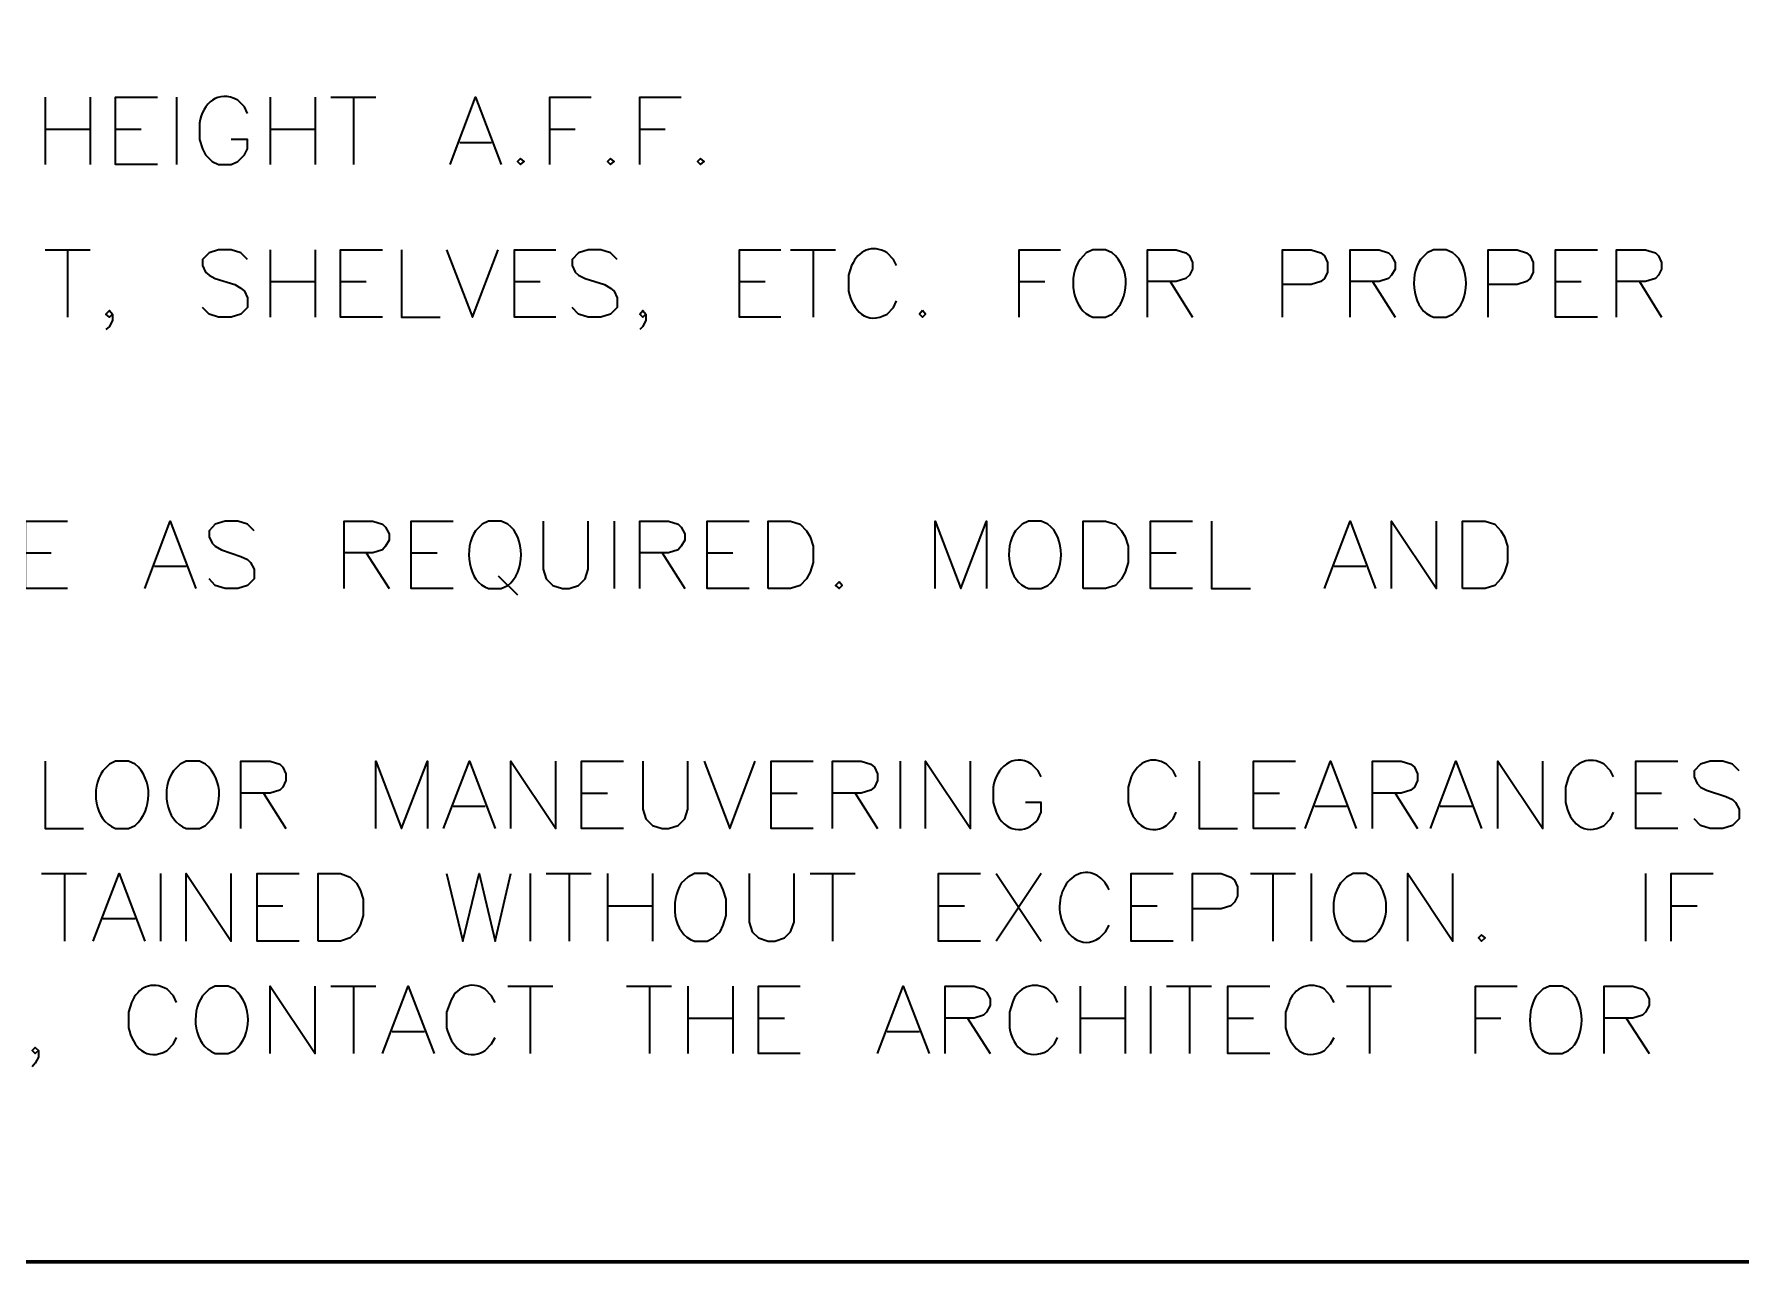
# Model space of a CAD drawing. Header units: inches. Extents: x 5 to 516, y -193 to 129.
# Drawn here: x 277.97 to 287.45, y 5.46 to 12.28 of the extents above; entities that cross this region are included whole.
import ezdxf

# ---------------------------------------------------------------- set-up
doc = ezdxf.new("R2010")
doc.units = ezdxf.units.IN
doc.header["$MEASUREMENT"] = 0
doc.layers.add('PDF2_Geometry', color=7, linetype='Continuous')

msp = doc.modelspace()

# ---------------------------------------------------------------- linework, layer by layer
at = {"layer": 'PDF2_Geometry', "lineweight": 60}
msp.add_lwpolyline([(288.1186821, 27.9634137), (161.118672, 27.9634137), (161.118672, 5.4634119), (296.1186828, 5.4634119)], dxfattribs=at)
at = {"layer": 'PDF2_Geometry', "lineweight": 35}
for points in [[(278.028685, 11.9300787), (278.028685, 11.5567454)], [(278.278685, 11.9300787), (278.278685, 11.5567454)], [(278.6520178, 11.5567453), (278.4186844, 11.5567453), (278.4186844, 11.9300787), (278.6520178, 11.9300787)], [(278.7586859, 11.9300787), (278.7586859, 11.5567454)], [(279.1520168, 11.840079), (279.1353501, 11.8767457), (279.0986835, 11.9134123)], [(279.2786851, 11.9300787), (279.2786851, 11.5567454)], [(279.5286851, 11.9300787), (279.5286851, 11.5567454)], [(279.6153517, 11.9300787), (279.8653517, 11.9300787)], [(279.7420183, 11.9300787), (279.7420183, 11.5567454)], [(280.2786852, 11.5567453), (280.4186852, 11.9300787), (280.5620185, 11.5567453)], [(280.8320181, 11.5567453), (280.8320181, 11.9300787), (281.0620181, 11.9300787)], [(281.3320181, 11.5567453), (281.3320181, 11.9300787), (281.5620181, 11.9300787)], [(278.8853501, 11.7867457), (278.8853501, 11.6967457), (278.9020168, 11.6434123), (278.9186834, 11.610079), (278.9553501, 11.5734123), (278.9920168, 11.5567457), (279.0620168, 11.5567457), (279.0986835, 11.5734123), (279.1353501, 11.610079), (279.1520168, 11.6434123), (279.1520168, 11.6967457), (279.0620168, 11.6967457)], [(278.028685, 11.7534125), (278.278685, 11.7534125)], [(278.4186844, 11.7534125), (278.5620178, 11.7534125)], [(279.2786851, 11.7534125), (279.5286851, 11.7534125)], [(280.332018, 11.6800787), (280.5086847, 11.6800787)], [(280.8320181, 11.7534125), (280.9720181, 11.7534125)], [(281.3320181, 11.7534125), (281.4720181, 11.7534125)], [(278.028685, 11.0834126), (278.278685, 11.0834126)], [(278.1520167, 11.0834126), (278.1520167, 10.7100792)], [(279.1520168, 11.0300788), (279.1153501, 11.0667455), (279.0620168, 11.0834122), (278.9920168, 11.0834122), (278.9386834, 11.0667455), (278.9020168, 11.0300788), (278.9020168, 10.9967455), (278.9186834, 10.9600788), (278.9386834, 10.9434122), (278.9720168, 10.9234122), (279.0820168, 10.8900788), (279.1153501, 10.8700788), (279.1353501, 10.8534122), (279.1520168, 10.8167455), (279.1520168, 10.7634122), (279.1153501, 10.7267455), (279.0620168, 10.7100788), (278.9920168, 10.7100788), (278.9386834, 10.7267455), (278.9020168, 10.7634122)], [(279.2786851, 11.0834126), (279.2786851, 10.7100792)], [(279.5286851, 11.0834126), (279.5286851, 10.7100792)], [(279.9020179, 10.7100791), (279.6686845, 10.7100791), (279.6686845, 11.0834125), (279.9020179, 11.0834125)], [(280.008686, 11.0834126), (280.008686, 10.7100792), (280.2220193, 10.7100792)], [(280.258686, 11.0834126), (280.4020193, 10.7100792), (280.5453527, 11.0834126)], [(280.8653509, 10.7100791), (280.6353509, 10.7100791), (280.6353509, 11.0834125), (280.8653509, 11.0834125)], [(281.2053515, 11.0300788), (281.1686848, 11.0667455), (281.1153515, 11.0834122), (281.0453515, 11.0834122), (280.9920182, 11.0667455), (280.9553515, 11.0300788), (280.9553515, 10.9967455), (280.9720182, 10.9600788), (280.9920182, 10.9434122), (281.0286848, 10.9234122), (281.1353515, 10.8900788), (281.1686848, 10.8700788), (281.1886848, 10.8534122), (281.2053515, 10.8167455), (281.2053515, 10.7634122), (281.1686848, 10.7267455), (281.1153515, 10.7100788), (281.0453515, 10.7100788), (280.9920182, 10.7267455), (280.9553515, 10.7634122)], [(282.115351, 10.7100791), (281.885351, 10.7100791), (281.885351, 11.0834125), (282.115351, 11.0834125)], [(282.1686847, 11.0834126), (282.4186847, 11.0834126)], [(282.2953513, 11.0834126), (282.2953513, 10.7100792)], [(282.7586862, 10.9967452), (282.7420195, 11.0300785), (282.7053529, 11.0667452)], [(283.4386857, 10.7100791), (283.4386857, 11.0834125), (283.6686857, 11.0834125)], [(283.9553527, 11.0667459), (283.918686, 11.0834126), (283.848686, 11.0834126), (283.8120193, 11.0667459), (283.778686, 11.0300792)], [(284.152018, 10.7100791), (284.152018, 11.0834125), (284.3120181, 11.0834125), (284.3653514, 11.0667458), (284.3853514, 11.0500792), (284.4020181, 11.0134125), (284.4020181, 10.9767458), (284.3853514, 10.9434125), (284.3653514, 10.9234125), (284.3120181, 10.9067458), (284.152018, 10.9067458)], [(284.9020181, 10.7100791), (284.9020181, 11.0834125), (285.0620181, 11.0834125), (285.1153515, 11.0667458), (285.1353515, 11.0500792), (285.1520181, 11.0134125), (285.1520181, 10.9600791), (285.1353515, 10.9234125), (285.1153515, 10.9067458), (285.0620181, 10.8900791), (284.9020181, 10.8900791)], [(285.2786856, 10.7100791), (285.2786856, 11.0834125), (285.4386856, 11.0834125), (285.4920189, 11.0667458), (285.5086856, 11.0500792), (285.5286856, 11.0134125), (285.5286856, 10.9767458), (285.5086856, 10.9434125), (285.4920189, 10.9234125), (285.4386856, 10.9067458), (285.2786856, 10.9067458)], [(285.8486854, 11.0667459), (285.8120188, 11.0834126), (285.7420188, 11.0834126), (285.7053521, 11.0667459), (285.6686854, 11.0300792)], [(286.0453516, 10.7100791), (286.0453516, 11.0834125), (286.2053516, 11.0834125), (286.258685, 11.0667458), (286.278685, 11.0500792), (286.2953517, 11.0134125), (286.2953517, 10.9600791), (286.278685, 10.9234125), (286.258685, 10.9067458), (286.2053516, 10.8900791), (286.0453516, 10.8900791)], [(286.6520184, 10.7100791), (286.4186851, 10.7100791), (286.4186851, 11.0834125), (286.6520184, 11.0834125)], [(286.7586857, 10.7100791), (286.7586857, 11.0834125), (286.9186857, 11.0834125), (286.9753524, 11.0667458), (286.992019, 11.0500792), (287.0086857, 11.0134125), (287.0086857, 10.9767458), (286.992019, 10.9434125), (286.9753524, 10.9234125), (286.9186857, 10.9067458), (286.7586857, 10.9067458)], [(279.2786851, 10.9067454), (279.5286851, 10.9067454)], [(279.6686845, 10.9067454), (279.8120179, 10.9067454)], [(280.6353509, 10.9067454), (280.7786843, 10.9067454)], [(281.885351, 10.9067454), (282.0286844, 10.9067454)], [(282.5086862, 10.9967452), (282.4920195, 10.9434118), (282.4920195, 10.8534118)], [(283.4386857, 10.9067454), (283.5820191, 10.9067454)], [(284.2786855, 10.9067454), (284.4020188, 10.7100787)], [(285.4020181, 10.9067454), (285.5286848, 10.7100787)], [(286.4186851, 10.9067454), (286.5620184, 10.9067454)], [(286.8853523, 10.9067454), (287.0086856, 10.7100787)], [(278.4020167, 10.7267451), (278.3853501, 10.7100784), (278.3653501, 10.7267451), (278.3853501, 10.7467451), (278.4020167, 10.7267451), (278.4020167, 10.6934118), (278.3853501, 10.6567451), (278.3653501, 10.6400784)], [(281.3653518, 10.7267451), (281.3486851, 10.7100784), (281.3320185, 10.7267451), (281.3486851, 10.7467451), (281.3653518, 10.7267451), (281.3653518, 10.6934118), (281.3486851, 10.6567451), (281.3320185, 10.6400784)], [(282.7053529, 10.7267451), (282.7420195, 10.7634118), (282.7586862, 10.8000785)], [(283.848686, 10.7100792), (283.918686, 10.7100792), (283.9553527, 10.7267459)], [(285.7420188, 10.7100792), (285.8120188, 10.7100792), (285.8486854, 10.7267459)], [(278.1520177, 9.2034118), (277.9186844, 9.2034118), (277.9186844, 9.5767451), (278.1520177, 9.5767451)], [(278.5820179, 9.2034118), (278.7220179, 9.5767451), (278.8653513, 9.2034118)], [(279.1886854, 9.5234123), (279.1520187, 9.560079), (279.0986854, 9.5767457), (279.0286854, 9.5767457), (278.9720187, 9.560079), (278.9386853, 9.5234123), (278.9386853, 9.490079), (278.955352, 9.4534123), (278.9720187, 9.4367457), (279.0086854, 9.4167457), (279.115352, 9.380079), (279.1520187, 9.3634123), (279.1686854, 9.3467456), (279.1886854, 9.310079), (279.1886854, 9.2567456), (279.1520187, 9.220079), (279.0986854, 9.2034123), (279.0286854, 9.2034123), (278.9720187, 9.220079), (278.9386853, 9.2567456)], [(279.6886854, 9.2034118), (279.6886854, 9.5767451), (279.8486854, 9.5767451), (279.9020188, 9.5600785), (279.9186854, 9.5434118), (279.9386854, 9.5067451), (279.9386854, 9.4700784), (279.9186854, 9.4367451), (279.9020188, 9.4167451), (279.8486854, 9.4000784), (279.6886854, 9.4000784)], [(280.2953505, 9.2034118), (280.0620171, 9.2034118), (280.0620171, 9.5767451), (280.2953505, 9.5767451)], [(280.598685, 9.5600785), (280.5620183, 9.5767452), (280.4920183, 9.5767452), (280.4553517, 9.5600785), (280.418685, 9.5234119)], [(280.7953512, 9.5767452), (280.7953512, 9.3100785), (280.8120179, 9.2567452), (280.8486846, 9.2200785), (280.9020179, 9.2034118), (280.9386846, 9.2034118), (280.9920179, 9.2200785), (281.0286846, 9.2567452), (281.0453512, 9.3100785), (281.0453512, 9.5767452)], [(281.1886855, 9.5767452), (281.1886855, 9.2034118)], [(281.3320181, 9.2034118), (281.3320181, 9.5767451), (281.4920181, 9.5767451), (281.5453515, 9.5600785), (281.5620181, 9.5434118), (281.5820181, 9.5067451), (281.5820181, 9.4700784), (281.5620181, 9.4367451), (281.5453515, 9.4167451), (281.4920181, 9.4000784), (281.3320181, 9.4000784)], [(281.9386849, 9.2034118), (281.7053516, 9.2034118), (281.7053516, 9.5767451), (281.9386849, 9.5767451)], [(282.9720176, 9.2034118), (282.9720176, 9.5767451), (283.115351, 9.2034118), (283.2586843, 9.5767451), (283.2586843, 9.2034118)], [(283.5986852, 9.5600785), (283.5620186, 9.5767452), (283.4920186, 9.5767452), (283.4553519, 9.5600785), (283.4186852, 9.5234119)], [(284.4020182, 9.2034118), (284.1686849, 9.2034118), (284.1686849, 9.5767451), (284.4020182, 9.5767451)], [(284.5086855, 9.5767452), (284.5086855, 9.2034118), (284.7253522, 9.2034118)], [(285.1353521, 9.2034118), (285.2786855, 9.5767451), (285.4186855, 9.2034118)], [(285.5086856, 9.2034118), (285.5086856, 9.5767451), (285.7586856, 9.2034118), (285.7586856, 9.5767451)], [(277.9186844, 9.4000789), (278.0620177, 9.4000789)], [(279.8120171, 9.4000789), (279.9386838, 9.2034122)], [(280.0620171, 9.4000789), (280.2053505, 9.4000789)], [(281.4553515, 9.4000789), (281.5820182, 9.2034122)], [(281.7053516, 9.4000789), (281.8486849, 9.4000789)], [(284.1686849, 9.4000789), (284.3120182, 9.4000789)], [(278.6353508, 9.3267452), (278.8120175, 9.3267452)], [(285.188685, 9.3267452), (285.3653517, 9.3267452)], [(280.4920183, 9.2034118), (280.5620183, 9.2034118), (280.598685, 9.2200785)], [(280.5453512, 9.2734123), (280.6520179, 9.1667456)], [(283.4920186, 9.2034118), (283.5620186, 9.2034118), (283.5986852, 9.2200785)], [(278.028685, 8.2434118), (278.028685, 7.8700784), (278.2420184, 7.8700784)], [(278.5286844, 8.2267451), (278.4920178, 8.2434118), (278.4186844, 8.2434118), (278.3853511, 8.2267451), (278.3486844, 8.1900784)], [(278.9186837, 8.2267451), (278.8853504, 8.2434118), (278.812017, 8.2434118), (278.7786837, 8.2267451), (278.742017, 8.1900784)], [(279.1153516, 7.8700783), (279.1153516, 8.2434117), (279.278685, 8.2434117), (279.3320183, 8.226745), (279.348685, 8.2100783), (279.3653516, 8.1734117), (279.3653516, 8.136745), (279.348685, 8.1000783), (279.3320183, 8.0834117), (279.278685, 8.066745), (279.1153516, 8.066745)], [(279.8653517, 7.8700783), (279.8653517, 8.2434117), (280.008685, 7.8700783), (280.1520184, 8.2434117), (280.1520184, 7.8700783)], [(280.2420183, 7.8700783), (280.3853517, 8.2434117), (280.528685, 7.8700783)], [(280.6153517, 7.8700783), (280.6153517, 8.2434117), (280.8653518, 7.8700783), (280.8653518, 8.2434117)], [(281.2420194, 7.8700783), (281.0086861, 7.8700783), (281.0086861, 8.2434117), (281.2420194, 8.2434117)], [(281.3486858, 8.2434118), (281.3486858, 7.9767451), (281.3653525, 7.9234117), (281.4020191, 7.8867451), (281.4553525, 7.8700784), (281.4920192, 7.8700784), (281.5453525, 7.8867451), (281.5820192, 7.9234117), (281.5986858, 7.9767451), (281.5986858, 8.2434118)], [(281.6886856, 8.2434118), (281.8320189, 7.8700784), (281.9720189, 8.2434118)], [(282.2953507, 7.8700783), (282.0620173, 7.8700783), (282.0620173, 8.2434117), (282.2953507, 8.2434117)], [(282.4020171, 7.8700783), (282.4020171, 8.2434117), (282.5620171, 8.2434117), (282.6153504, 8.226745), (282.6353504, 8.2100783), (282.6520171, 8.1734117), (282.6520171, 8.136745), (282.6353504, 8.1000783), (282.6153504, 8.0834117), (282.5620171, 8.066745), (282.4020171, 8.066745)], [(282.7786854, 8.2434118), (282.7786854, 7.8700784)], [(282.9186848, 7.8700783), (282.9186848, 8.2434117), (283.1686848, 7.8700783), (283.1686848, 8.2434117)], [(283.5620174, 8.1567452), (283.5453508, 8.1900785), (283.5086841, 8.2267452)], [(284.0620183, 8.1567452), (284.0453516, 8.1000785), (284.0453516, 8.0134119)], [(284.3120183, 8.1567452), (284.2953517, 8.1900785), (284.258685, 8.2267452)], [(284.4386849, 8.2434118), (284.4386849, 7.8700784), (284.6520183, 7.8700784)], [(284.975352, 7.8700783), (284.7420187, 7.8700783), (284.7420187, 8.2434117), (284.975352, 8.2434117)], [(285.0286856, 7.8700783), (285.1686856, 8.2434117), (285.3120189, 7.8700783)], [(285.4020181, 7.8700783), (285.4020181, 8.2434117), (285.5620182, 8.2434117), (285.6153515, 8.226745), (285.6353515, 8.2100783), (285.6520182, 8.1734117), (285.6520182, 8.136745), (285.6353515, 8.1000783), (285.6153515, 8.0834117), (285.5620182, 8.066745), (285.4020181, 8.066745)], [(285.7253519, 7.8700783), (285.8653519, 8.2434117), (286.0086853, 7.8700783)], [(286.0986853, 7.8700783), (286.0986853, 8.2434117), (286.3486854, 7.8700783), (286.3486854, 8.2434117)], [(286.4920188, 8.1567452), (286.4753521, 8.1000785), (286.4753521, 8.0134119)], [(286.7420188, 8.1567452), (286.7253522, 8.1900785), (286.6886855, 8.2267452)], [(287.0986856, 7.8700783), (286.8653522, 7.8700783), (286.8653522, 8.2434117), (287.0986856, 8.2434117)], [(287.4386852, 8.1900789), (287.4020185, 8.2267456), (287.3486852, 8.2434122), (287.2786852, 8.2434122), (287.2253518, 8.2267456), (287.1886852, 8.1900789), (287.1886852, 8.1567456), (287.2053518, 8.1200789), (287.2253518, 8.1000789), (287.2586852, 8.0834122), (287.3653518, 8.0467455), (287.4020185, 8.0300789), (287.4186852, 8.0134122), (287.4386852, 7.9767455), (287.4386852, 7.9234122), (287.4020185, 7.8867455), (287.3486852, 7.8700789), (287.2786852, 7.8700789), (287.2253518, 7.8867455), (287.1886852, 7.9234122)], [(279.2420182, 8.0667455), (279.3653516, 7.8700788)], [(281.0086861, 8.0667455), (281.1520194, 8.0667455)], [(282.0620173, 8.0667455), (282.2053506, 8.0667455)], [(282.5286854, 8.0667455), (282.6520187, 7.8700788)], [(283.2953507, 8.1000785), (283.2953507, 8.0134119), (283.3120174, 7.9600785)], [(284.7420187, 8.0667455), (284.885352, 8.0667455)], [(285.5286856, 8.0667455), (285.6520189, 7.8700788)], [(286.8653522, 8.0667455), (287.0086856, 8.0667455)], [(280.2953512, 7.9934117), (280.4720179, 7.9934117)], [(283.5453508, 7.9234119), (283.5620174, 7.9600785), (283.5620174, 8.0134119), (283.4753508, 8.0134119)], [(285.0820184, 7.9934117), (285.2586851, 7.9934117)], [(285.7786856, 7.9934117), (285.9553523, 7.9934117)], [(278.4186844, 7.8700784), (278.4920178, 7.8700784), (278.5286844, 7.8867451)], [(278.812017, 7.8700784), (278.8853504, 7.8700784), (278.9186837, 7.8867451)], [(284.258685, 7.8867452), (284.2953517, 7.9234119), (284.3120183, 7.9600785)], [(286.6886855, 7.8867452), (286.7253522, 7.9234119), (286.7420188, 7.9600785)], [(278.0086858, 7.6200783), (278.2586858, 7.6200783)], [(278.1353507, 7.6200783), (278.1353507, 7.2434116)], [(278.295351, 7.2434117), (278.4386844, 7.6200784), (278.5820177, 7.2434117)], [(278.6686844, 7.6200783), (278.6686844, 7.2434116)], [(278.812017, 7.2434117), (278.812017, 7.6200784), (279.0620171, 7.2434117), (279.0620171, 7.6200784)], [(279.4386847, 7.2434117), (279.2053514, 7.2434117), (279.2053514, 7.6200784), (279.4386847, 7.6200784)], [(280.258686, 7.6200783), (280.348686, 7.2434116), (280.438686, 7.6200783), (280.528686, 7.2434116), (280.6153527, 7.6200783)], [(280.7220175, 7.6200783), (280.7220175, 7.2434116)], [(280.8120172, 7.6200783), (281.0620172, 7.6200783)], [(280.9386855, 7.6200783), (280.9386855, 7.2434116)], [(281.152017, 7.6200783), (281.152017, 7.2434116)], [(281.402017, 7.6200783), (281.402017, 7.2434116)], [(281.635351, 7.2434116), (281.705351, 7.2434116), (281.7420177, 7.2634116), (281.7786844, 7.2967449), (281.795351, 7.3334116), (281.8120177, 7.3867449), (281.8120177, 7.476745), (281.795351, 7.5300783), (281.7786844, 7.566745), (281.7420177, 7.6000783), (281.705351, 7.6200783), (281.635351, 7.6200783), (281.5986843, 7.6000783), (281.5620177, 7.566745)], [(281.9386856, 7.6200783), (281.9386856, 7.3500783), (281.9553523, 7.2967449), (281.9920189, 7.2634116), (282.0453523, 7.2434116), (282.0820189, 7.2434116), (282.1353523, 7.2634116), (282.1686856, 7.2967449), (282.1886856, 7.3500783), (282.1886856, 7.6200783)], [(282.2786853, 7.6200783), (282.5286854, 7.6200783)], [(282.4020171, 7.6200783), (282.4020171, 7.2434116)], [(283.2253519, 7.2434117), (282.9920185, 7.2434117), (282.9920185, 7.6200784), (283.2253519, 7.6200784)], [(283.3120174, 7.6200783), (283.5620174, 7.2434116)], [(283.5620174, 7.6200783), (283.3120174, 7.2434116)], [(284.2953517, 7.2434117), (284.0620183, 7.2434117), (284.0620183, 7.6200784), (284.2953517, 7.6200784)], [(284.4020181, 7.2434117), (284.4020181, 7.6200784), (284.5620181, 7.6200784), (284.6153514, 7.6000784), (284.6353514, 7.5834117), (284.6520181, 7.546745), (284.6520181, 7.4934117), (284.6353514, 7.4600784), (284.6153514, 7.4400784), (284.5620181, 7.4234117), (284.4020181, 7.4234117)], [(284.7253518, 7.6200783), (284.9753519, 7.6200783)], [(284.8486852, 7.6200783), (284.8486852, 7.2434116)], [(285.0620184, 7.6200783), (285.0620184, 7.2434116)], [(285.4020182, 7.6000783), (285.3653516, 7.6200783), (285.2953516, 7.6200783), (285.2586849, 7.6000783), (285.2253516, 7.566745)], [(285.5986853, 7.2434117), (285.5986853, 7.6200784), (285.8486853, 7.2434117), (285.8486853, 7.6200784)], [(286.9186851, 7.6200783), (286.9186851, 7.2434116)], [(287.0620186, 7.2434117), (287.0620186, 7.6200784), (287.2953519, 7.6200784)], [(279.2053514, 7.4400788), (279.3486847, 7.4400788)], [(281.152017, 7.4400788), (281.402017, 7.4400788)], [(282.9920185, 7.4400788), (283.1353519, 7.4400788)], [(284.0620183, 7.4400788), (284.2053517, 7.4400788)], [(287.0620186, 7.4400788), (287.2053519, 7.4400788)], [(278.3486856, 7.3700783), (278.5286856, 7.3700783)], [(283.8853516, 7.2634119), (283.9186849, 7.2967452), (283.9386849, 7.3334119)], [(285.2953516, 7.2434116), (285.3653516, 7.2434116), (285.4020182, 7.2634116)], [(278.7586859, 6.9034119), (278.7420192, 6.9400786), (278.7053525, 6.9767453)], [(279.0820173, 6.976745), (279.0453507, 6.9934117), (278.9720173, 6.9934117), (278.938684, 6.976745), (278.9020173, 6.9400783)], [(279.2786851, 6.6200782), (279.2786851, 6.9934116), (279.5286851, 6.6200782), (279.5286851, 6.9934116)], [(279.6153517, 6.9934117), (279.8653517, 6.9934117)], [(279.7420183, 6.9934117), (279.7420183, 6.6200783)], [(279.9020169, 6.6200782), (280.0453502, 6.9934116), (280.1886835, 6.6200782)], [(280.5286852, 6.9034119), (280.5086852, 6.9400786), (280.4720185, 6.9767453)], [(280.5986858, 6.9934117), (280.8486858, 6.9934117)], [(280.7220175, 6.9934117), (280.7220175, 6.6200783)], [(281.2586861, 6.9934117), (281.5086861, 6.9934117)], [(281.385351, 6.9934117), (281.385351, 6.6200783)], [(281.5986858, 6.9934117), (281.5986858, 6.6200783)], [(281.8486859, 6.9934117), (281.8486859, 6.6200783)], [(282.2220185, 6.6200782), (281.9920185, 6.6200782), (281.9920185, 6.9934116), (282.2220185, 6.9934116)], [(282.6520171, 6.6200782), (282.7953504, 6.9934116), (282.9386838, 6.6200782)], [(283.0286854, 6.6200782), (283.0286854, 6.9934116), (283.1886854, 6.9934116), (283.2420188, 6.9767449), (283.2586854, 6.9600782), (283.2786854, 6.9234116), (283.2786854, 6.8867449), (283.2586854, 6.8500782), (283.2420188, 6.8334116), (283.1886854, 6.8167449), (283.0286854, 6.8167449)], [(283.7786855, 6.9934117), (283.7786855, 6.6200783)], [(284.0286855, 6.9934117), (284.0286855, 6.6200783)], [(284.1686849, 6.9934117), (284.1686849, 6.6200783)], [(284.2586855, 6.9934117), (284.5086855, 6.9934117)], [(284.3853521, 6.9934117), (284.3853521, 6.6200783)], [(284.8320186, 6.6200782), (284.5986852, 6.6200782), (284.5986852, 6.9934116), (284.8320186, 6.9934116)], [(285.2586855, 6.9934117), (285.5086856, 6.9934117)], [(285.3853522, 6.9934117), (285.3853522, 6.6200783)], [(285.9753519, 6.6200782), (285.9753519, 6.9934116), (286.205352, 6.9934116)], [(286.4920189, 6.976745), (286.4553522, 6.9934117), (286.3853522, 6.9934117), (286.3486856, 6.976745), (286.3120189, 6.9400783)], [(286.6886851, 6.6200782), (286.6886851, 6.9934116), (286.8486851, 6.9934116), (286.9020185, 6.9767449), (286.9186851, 6.9600782), (286.9386851, 6.9234116), (286.9386851, 6.8867449), (286.9186851, 6.8500782), (286.9020185, 6.8334116), (286.8486851, 6.8167449), (286.6886851, 6.8167449)], [(278.5086859, 6.9034119), (278.4920192, 6.8500786), (278.4920192, 6.7634119)], [(280.2786852, 6.9034119), (280.2586852, 6.8500786), (280.2586852, 6.7634119)], [(279.9553514, 6.7434116), (280.1353514, 6.7434116)], [(281.5986858, 6.8167454), (281.8486859, 6.8167454)], [(281.9920185, 6.8167454), (282.1353518, 6.8167454)], [(282.7053516, 6.7434116), (282.8853517, 6.7434116)], [(283.1520171, 6.8167454), (283.2786838, 6.6200787)], [(283.7786855, 6.8167454), (284.0286855, 6.8167454)], [(284.5986852, 6.8167454), (284.7420186, 6.8167454)], [(285.9753519, 6.8167454), (286.1153519, 6.8167454)], [(286.8120185, 6.8167454), (286.9386852, 6.6200787)], [(277.9920181, 6.6367451), (277.9720181, 6.6200784), (277.9553515, 6.6367451), (277.9720181, 6.6534117), (277.9920181, 6.6367451), (277.9920181, 6.6000784), (277.9720181, 6.5667451), (277.9553515, 6.546745)], [(278.7053525, 6.6367452), (278.7420192, 6.6734119), (278.7586859, 6.7100786)], [(280.4720185, 6.6367452), (280.5086852, 6.6734119), (280.5286852, 6.7100786)], [(283.5986838, 6.6367452), (283.6353505, 6.6734119), (283.6520172, 6.7100786)], [(285.1353517, 6.6367452), (285.168685, 6.6734119), (285.188685, 6.7100786)], [(278.9720173, 6.6200783), (279.0453507, 6.6200783), (279.0820173, 6.636745)], [(286.3853522, 6.6200783), (286.4553522, 6.6200783), (286.4920189, 6.636745)]]:
    msp.add_lwpolyline(points, dxfattribs=at)
for points in [[(280.6686846, 11.590079), (280.6520179, 11.5734123), (280.6686846, 11.5567457), (280.6886846, 11.5734123)], [(281.1686846, 11.590079), (281.152018, 11.5734123), (281.1686846, 11.5567457), (281.1886846, 11.5734123)], [(281.6686847, 11.590079), (281.652018, 11.5734123), (281.6686847, 11.5567457), (281.6886847, 11.5734123)], [(282.9020171, 10.7467451), (282.8853504, 10.7267451), (282.9020171, 10.7100785), (282.9186838, 10.7267451)], [(282.0453513, 9.2034118), (282.0453513, 9.5767451), (282.1686847, 9.5767451), (282.222018, 9.5600785), (282.2586847, 9.5234118), (282.2786847, 9.4900784), (282.2953513, 9.4367451), (282.2953513, 9.3467451), (282.2786847, 9.2934118), (282.2586847, 9.2567451), (282.222018, 9.2200784), (282.1686847, 9.2034118)], [(283.7953515, 9.2034118), (283.7953515, 9.5767451), (283.9186848, 9.5767451), (283.9753515, 9.5600785), (284.0086848, 9.5234118), (284.0286848, 9.4900784), (284.0453515, 9.4367451), (284.0453515, 9.3467451), (284.0286848, 9.2934118), (284.0086848, 9.2567451), (283.9753515, 9.2200784), (283.9186848, 9.2034118)], [(285.9020182, 9.2034118), (285.9020182, 9.5767451), (286.0286849, 9.5767451), (286.0820182, 9.5600785), (286.1153515, 9.5234118), (286.1353515, 9.4900784), (286.1520182, 9.4367451), (286.1520182, 9.3467451), (286.1353515, 9.2934118), (286.1153515, 9.2567451), (286.0820182, 9.2200784), (286.0286849, 9.2034118)], [(282.4386856, 9.2400786), (282.4186856, 9.2200786), (282.4386856, 9.203412), (282.4553523, 9.2200786)], [(279.5453511, 7.2434117), (279.5453511, 7.6200784), (279.6686845, 7.6200784), (279.7220178, 7.6000784), (279.7586845, 7.566745), (279.7786845, 7.5300784), (279.7953511, 7.476745), (279.7953511, 7.386745), (279.7786845, 7.3334117), (279.7586845, 7.296745), (279.7220178, 7.2634117), (279.6686845, 7.2434117)], [(286.0086856, 7.2800785), (285.9920189, 7.2634119), (286.0086856, 7.2434119), (286.0286856, 7.2634119)]]:
    msp.add_lwpolyline(points, close=True, dxfattribs=at)
for points in [[(283.6520172, 6.9034119), (283.6353505, 6.9400786), (283.5986838, 6.9767453, 0.508362924), (283.4020171, 6.9034119), (283.3853505, 6.8500786), (283.3853505, 6.7634119)], [(285.188685, 6.9034119), (285.168685, 6.9400786), (285.1353517, 6.9767453, 0.508362924), (284.938685, 6.9034119), (284.918685, 6.8500786), (284.918685, 6.7634119)]]:
    msp.add_lwpolyline(points, format="xyb", dxfattribs=at)
msp.add_ellipse((283.8099038, 7.4387115), major_axis=(0.0067031, 0.186307), ratio=0.784547052, start_param=5.252928786, end_param=8.164754825, dxfattribs=at)
for points in [[(279.0986835, 11.9134123), (278.988739, 11.9748012), (278.904239, 11.8983012), (278.8853501, 11.7867457)], [(282.7053529, 11.0667452), (282.6217417, 11.1156341), (282.5470751, 11.0796341), (282.5086862, 10.9967452)], [(283.778686, 11.0300792), (283.7056304, 10.9416348), (283.7347971, 10.7424681), (283.848686, 10.7100792)], [(283.9553527, 10.7267459), (284.0554638, 10.8084681), (284.0599083, 10.9839125), (283.9553527, 11.0667459)], [(285.6686854, 11.0300792), (285.6043521, 10.9376348), (285.6240743, 10.741857), (285.7420188, 10.7100792)], [(285.8486854, 10.7267459), (285.9450743, 10.7971903), (285.9478521, 10.9966348), (285.8486854, 11.0667459)], [(282.4920195, 10.8534118), (282.5130195, 10.7473007), (282.5922973, 10.6628007), (282.7053529, 10.7267451)], [(280.418685, 9.5234119), (280.3543517, 9.4309674), (280.3740739, 9.2351896), (280.4920183, 9.2034118)], [(280.598685, 9.2200785), (280.6951295, 9.2905229), (280.6978517, 9.4899674), (280.598685, 9.5600785)], [(283.4186852, 9.5234119), (283.3543519, 9.4309674), (283.3740741, 9.2351896), (283.4920186, 9.2034118)], [(283.5986852, 9.2200785), (283.6951297, 9.2905229), (283.6978519, 9.4899674), (283.5986852, 9.5600785)], [(283.5086841, 8.2267452), (283.4028507, 8.2933008), (283.3110174, 8.204023), (283.2953507, 8.1000785)], [(284.258685, 8.2267452), (284.1790183, 8.2779674), (284.0984628, 8.238023), (284.0620183, 8.1567452)], [(286.6886855, 8.2267452), (286.6138522, 8.2746341), (286.5203521, 8.239023), (286.4920188, 8.1567452)], [(278.3486844, 8.1900784), (278.2806289, 8.0910784), (278.2989622, 7.9193562), (278.4186844, 7.8700784)], [(278.5286844, 7.8867451), (278.6257956, 7.9699673), (278.6284067, 8.1435784), (278.5286844, 8.2267451)], [(278.742017, 8.1900784), (278.6712948, 8.0994117), (278.6939059, 7.9108006), (278.812017, 7.8700784)], [(278.9186837, 7.8867451), (279.0194615, 7.9681895), (279.0217393, 8.1457451), (278.9186837, 8.2267451)], [(284.0453516, 8.0134119), (284.0640739, 7.9097452), (284.1492405, 7.8200785), (284.258685, 7.8867452)], [(286.4753521, 8.0134119), (286.494241, 7.9018563), (286.578741, 7.8253563), (286.6886855, 7.8867452)], [(283.3120174, 7.9600785), (283.3517396, 7.8527452), (283.476573, 7.8283007), (283.5453508, 7.9234119)], [(285.4020182, 7.2634116), (285.5043516, 7.3385783), (285.5043516, 7.5249116), (285.4020182, 7.6000783)], [(281.5620177, 7.566745), (281.5012954, 7.4665227), (281.5106288, 7.2884672), (281.635351, 7.2434116)], [(285.2253516, 7.566745), (285.1556293, 7.469245), (285.1749627, 7.2890783), (285.2953516, 7.2434116)], [(283.6686849, 7.3867452), (283.6895738, 7.2828563), (283.7840182, 7.1912452), (283.8853516, 7.2634119)], [(278.7053525, 6.9767453), (278.6226859, 7.0258008), (278.5428525, 6.9892453), (278.5086859, 6.9034119)], [(280.4720185, 6.9767453), (280.398963, 7.0284675), (280.3016296, 6.9849119), (280.2786852, 6.9034119)], [(278.9020173, 6.9400783), (278.8354618, 6.8399116), (278.8513507, 6.6700227), (278.9720173, 6.6200783)], [(279.0820173, 6.636745), (279.1802951, 6.7216894), (279.1802951, 6.8918005), (279.0820173, 6.976745)], [(286.3120189, 6.9400783), (286.2495189, 6.8429672), (286.26613, 6.6541338), (286.3853522, 6.6200783)], [(286.4920189, 6.636745), (286.5894078, 6.7084116), (286.5894078, 6.9050783), (286.4920189, 6.976745)], [(278.4920192, 6.7634119), (278.5130192, 6.6573008), (278.592297, 6.5728008), (278.7053525, 6.6367452)], [(280.2586852, 6.7634119), (280.2827963, 6.6607452), (280.3601852, 6.5699674), (280.4720185, 6.6367452)], [(283.3853505, 6.7634119), (283.4042394, 6.6518563), (283.4887394, 6.5753563), (283.5986838, 6.6367452)], [(284.918685, 6.7634119), (284.9449072, 6.6556341), (285.0192961, 6.5739674), (285.1353517, 6.6367452)]]:
    msp.add_open_spline(points, degree=3, dxfattribs=at)

doc.saveas('drawing.dxf')
